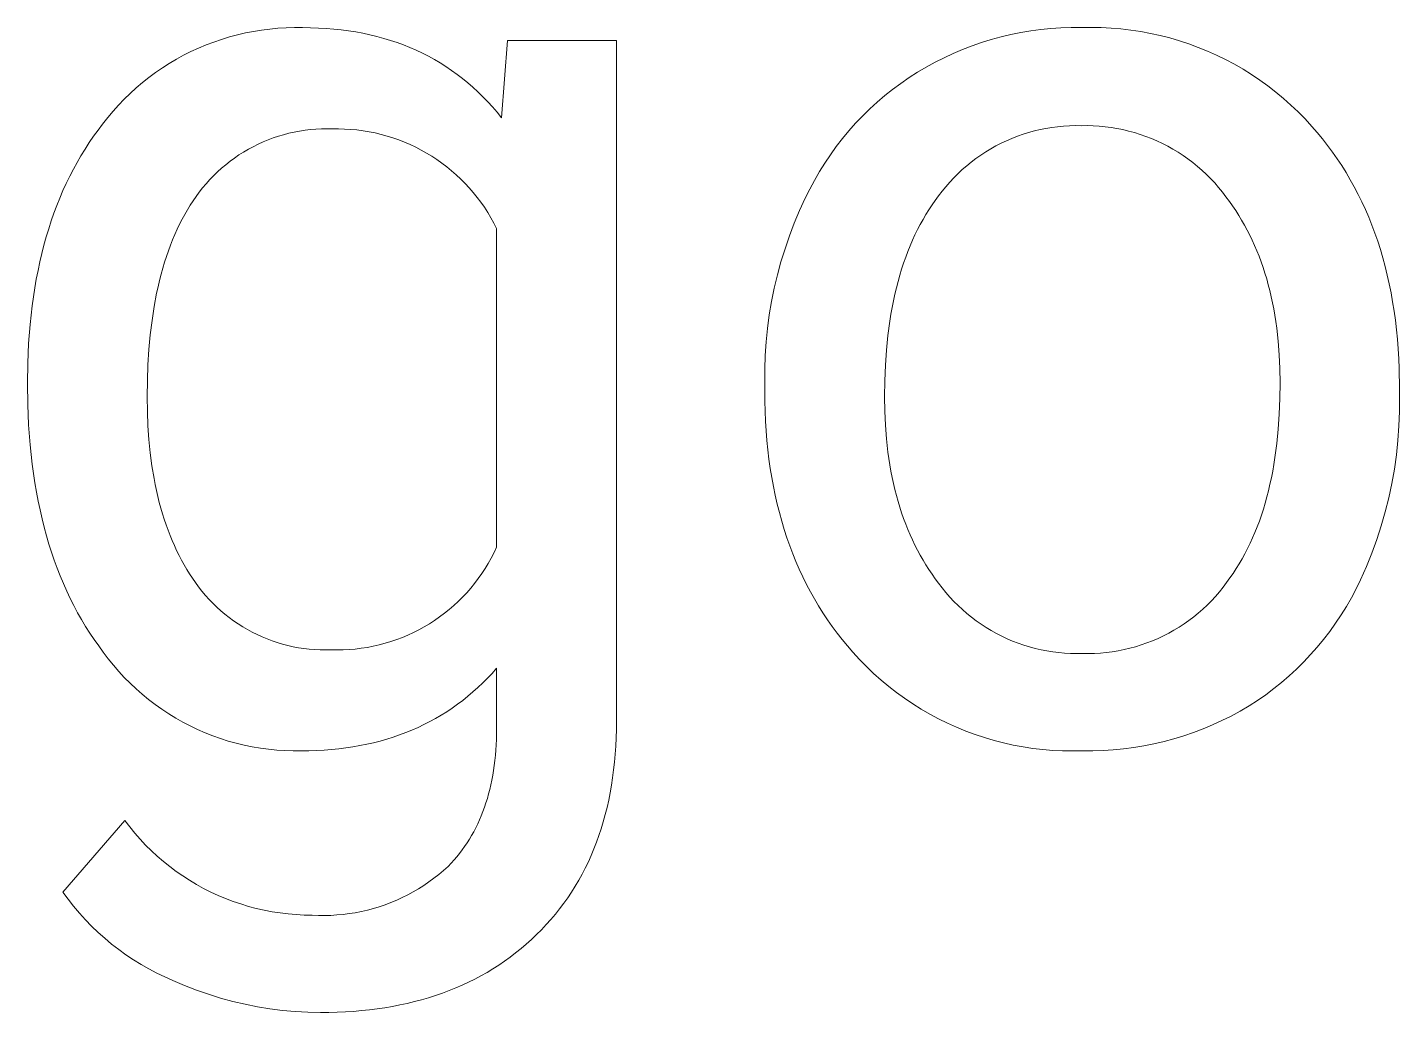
# Model space of a CAD drawing. Header units: millimetres. Extents: x 4001 to 9794, y -321 to 3726.
# Drawn here: x 8252.8 to 8333, y 120.3 to 177.9 of the extents above; entities that cross this region are included whole.
import ezdxf

# ---------------------------------------------------------------- set-up
doc = ezdxf.new("R2010")
doc.units = ezdxf.units.MM
doc.header["$MEASUREMENT"] = 0
doc.layers.add('Domyślny', color=7, linetype='Continuous', true_color=0x000000)

msp = doc.modelspace()

# ---------------------------------------------------------------- linework, layer by layer
at = {"layer": 'Domyślny', "color": 18, "lineweight": 15, "true_color": 0x000000}
for p, q in [((8264.173, 177.194), (8264.633, 177.335)), ((8264.633, 177.335), (8265.098, 177.46)), ((8265.098, 177.46), (8265.567, 177.569)), ((8265.567, 177.569), (8266.039, 177.661)), ((8266.039, 177.661), (8266.514, 177.738)), ((8266.514, 177.738), (8266.992, 177.799)), ((8266.992, 177.799), (8267.471, 177.843)), ((8267.471, 177.843), (8267.952, 177.872)), ((8267.952, 177.872), (8268.433, 177.883)), ((8268.433, 177.883), (8268.914, 177.879)), ((8268.914, 177.879), (8269.378, 177.874)), ((8269.378, 177.874), (8269.834, 177.858)), ((8269.834, 177.858), (8270.285, 177.832)), ((8270.285, 177.832), (8270.729, 177.796)), ((8270.729, 177.796), (8271.167, 177.749)), ((8271.167, 177.749), (8271.598, 177.692)), ((8271.598, 177.692), (8272.022, 177.625)), ((8272.022, 177.625), (8272.441, 177.547)), ((8272.441, 177.547), (8272.852, 177.459)), ((8272.852, 177.459), (8273.258, 177.361)), ((8273.258, 177.361), (8273.657, 177.252)), ((8309.172, 177.18), (8309.743, 177.336)), ((8309.743, 177.336), (8310.318, 177.472)), ((8310.318, 177.472), (8310.898, 177.589)), ((8310.898, 177.589), (8311.481, 177.686)), ((8311.481, 177.686), (8312.067, 177.764)), ((8312.067, 177.764), (8312.655, 177.822)), ((8312.655, 177.822), (8313.245, 177.861)), ((8313.245, 177.861), (8313.836, 177.88)), ((8313.836, 177.88), (8314.427, 177.879)), ((8314.427, 177.879), (8315.009, 177.89)), ((8315.009, 177.89), (8315.592, 177.882)), ((8315.592, 177.882), (8316.174, 177.854)), ((8316.174, 177.854), (8316.755, 177.807)), ((8316.755, 177.807), (8317.334, 177.739)), ((8317.334, 177.739), (8317.91, 177.652)), ((8317.91, 177.652), (8318.483, 177.546)), ((8318.483, 177.546), (8319.052, 177.42)), ((8319.052, 177.42), (8319.616, 177.275)), ((8261.957, 176.262), (8262.387, 176.479)), ((8262.387, 176.479), (8262.824, 176.68)), ((8262.824, 176.68), (8263.268, 176.867)), ((8263.268, 176.867), (8263.718, 177.038)), ((8263.718, 177.038), (8264.173, 177.194)), ((8273.657, 177.252), (8274.049, 177.133)), ((8274.049, 177.133), (8274.435, 177.004)), ((8274.435, 177.004), (8274.815, 176.865)), ((8274.815, 176.865), (8275.188, 176.715)), ((8275.188, 176.715), (8275.555, 176.555)), ((8275.555, 176.555), (8275.915, 176.385)), ((8280.546, 172.613), (8280.893, 177.127)), ((8280.893, 177.127), (8287.259, 177.127)), ((8287.259, 177.127), (8287.259, 137.351)), ((8306.952, 176.372), (8307.497, 176.602)), ((8307.497, 176.602), (8308.049, 176.813)), ((8308.049, 176.813), (8308.607, 177.006)), ((8308.607, 177.006), (8309.172, 177.18)), ((8319.616, 177.275), (8320.176, 177.111)), ((8320.176, 177.111), (8320.729, 176.928)), ((8320.729, 176.928), (8321.276, 176.727)), ((8321.276, 176.727), (8321.815, 176.506)), ((8321.815, 176.506), (8322.347, 176.268)), ((8260.714, 175.528), (8261.12, 175.787)), ((8261.12, 175.787), (8261.535, 176.032)), ((8261.535, 176.032), (8261.957, 176.262)), ((8275.915, 176.385), (8276.269, 176.205)), ((8276.269, 176.205), (8276.616, 176.014)), ((8276.616, 176.014), (8276.957, 175.813)), ((8276.957, 175.813), (8277.292, 175.602)), ((8305.368, 175.575), (8305.887, 175.858)), ((8305.887, 175.858), (8306.415, 176.124)), ((8306.415, 176.124), (8306.952, 176.372)), ((8322.347, 176.268), (8322.87, 176.012)), ((8322.87, 176.012), (8323.385, 175.738)), ((8323.385, 175.738), (8323.89, 175.447)), ((8259.553, 174.671), (8259.93, 174.97)), ((8259.93, 174.97), (8260.318, 175.255)), ((8260.318, 175.255), (8260.714, 175.528)), ((8277.292, 175.602), (8277.62, 175.381)), ((8277.62, 175.381), (8277.941, 175.15)), ((8277.941, 175.15), (8278.257, 174.909)), ((8278.257, 174.909), (8278.565, 174.657)), ((8303.879, 174.623), (8304.364, 174.957)), ((8304.364, 174.957), (8304.859, 175.275)), ((8304.859, 175.275), (8305.368, 175.575)), ((8323.89, 175.447), (8324.384, 175.139)), ((8324.384, 175.139), (8324.868, 174.815)), ((8258.83, 174.036), (8259.186, 174.359)), ((8259.186, 174.359), (8259.553, 174.671)), ((8278.565, 174.657), (8278.868, 174.395)), ((8278.868, 174.395), (8279.163, 174.123)), ((8279.163, 174.123), (8279.453, 173.841)), ((8302.946, 173.906), (8303.407, 174.272)), ((8303.407, 174.272), (8303.879, 174.623)), ((8324.868, 174.815), (8325.341, 174.474)), ((8325.341, 174.474), (8325.802, 174.117)), ((8325.802, 174.117), (8326.25, 173.745)), ((8257.83, 172.994), (8258.151, 173.353)), ((8258.151, 173.353), (8258.485, 173.7)), ((8258.485, 173.7), (8258.83, 174.036)), ((8279.453, 173.841), (8279.736, 173.549)), ((8279.736, 173.549), (8280.012, 173.247)), ((8302.064, 173.126), (8302.499, 173.523)), ((8302.499, 173.523), (8302.946, 173.906)), ((8326.25, 173.745), (8326.686, 173.358)), ((8326.686, 173.358), (8327.108, 172.956)), ((8257.224, 172.246), (8257.521, 172.626)), ((8257.521, 172.626), (8257.83, 172.994)), ((8280.012, 173.247), (8280.282, 172.935)), ((8280.282, 172.935), (8280.546, 172.613)), ((8301.238, 172.288), (8301.644, 172.714)), ((8301.644, 172.714), (8302.064, 173.126)), ((8327.108, 172.956), (8327.516, 172.541)), ((8327.516, 172.541), (8327.91, 172.111)), ((8256.692, 171.529), (8256.954, 171.892)), ((8256.954, 171.892), (8257.224, 172.246)), ((8268.113, 171.703), (8267.803, 171.623)), ((8268.425, 171.773), (8268.113, 171.703)), ((8268.739, 171.832), (8268.425, 171.773)), ((8269.055, 171.88), (8268.739, 171.832)), ((8269.373, 171.917), (8269.055, 171.88)), ((8269.691, 171.944), (8269.373, 171.917)), ((8270.011, 171.959), (8269.691, 171.944)), ((8270.331, 171.964), (8270.011, 171.959)), ((8270.65, 171.957), (8270.331, 171.964)), ((8271.01, 171.961), (8270.65, 171.957)), ((8271.37, 171.952), (8271.01, 171.961)), ((8271.729, 171.931), (8271.37, 171.952)), ((8272.087, 171.898), (8271.729, 171.931)), ((8272.444, 171.852), (8272.087, 171.898)), ((8272.799, 171.793), (8272.444, 171.852)), ((8273.152, 171.723), (8272.799, 171.793)), ((8273.502, 171.64), (8273.152, 171.723)), ((8300.471, 171.396), (8300.847, 171.849)), ((8300.847, 171.849), (8301.238, 172.288)), ((8311.358, 171.751), (8311.029, 171.649)), ((8311.691, 171.843), (8311.358, 171.751)), ((8312.027, 171.922), (8311.691, 171.843)), ((8312.366, 171.99), (8312.027, 171.922)), ((8312.706, 172.047), (8312.366, 171.99)), ((8313.048, 172.091), (8312.706, 172.047)), ((8313.392, 172.124), (8313.048, 172.091)), ((8313.737, 172.144), (8313.392, 172.124)), ((8314.082, 172.153), (8313.737, 172.144)), ((8314.427, 172.15), (8314.082, 172.153)), ((8314.777, 172.153), (8314.427, 172.15)), ((8315.128, 172.144), (8314.777, 172.153)), ((8315.478, 172.123), (8315.128, 172.144)), ((8315.827, 172.09), (8315.478, 172.123)), ((8316.174, 172.045), (8315.827, 172.09)), ((8316.52, 171.988), (8316.174, 172.045)), ((8316.864, 171.919), (8316.52, 171.988)), ((8317.205, 171.838), (8316.864, 171.919)), ((8317.543, 171.746), (8317.205, 171.838)), ((8317.878, 171.642), (8317.543, 171.746)), ((8327.91, 172.111), (8328.227, 171.748)), ((8328.227, 171.748), (8328.534, 171.376)), ((8256.194, 170.781), (8256.439, 171.159)), ((8256.439, 171.159), (8256.692, 171.529)), ((8266.021, 170.922), (8265.74, 170.77)), ((8266.307, 171.064), (8266.021, 170.922)), ((8266.598, 171.196), (8266.307, 171.064)), ((8266.894, 171.318), (8266.598, 171.196)), ((8267.194, 171.43), (8266.894, 171.318)), ((8267.497, 171.532), (8267.194, 171.43)), ((8267.803, 171.623), (8267.497, 171.532)), ((8273.849, 171.545), (8273.502, 171.64)), ((8274.193, 171.438), (8273.849, 171.545)), ((8274.532, 171.319), (8274.193, 171.438)), ((8274.868, 171.188), (8274.532, 171.319)), ((8275.198, 171.046), (8274.868, 171.188)), ((8275.524, 170.893), (8275.198, 171.046)), ((8275.844, 170.728), (8275.524, 170.893)), ((8299.766, 170.453), (8300.11, 170.931)), ((8300.11, 170.931), (8300.471, 171.396)), ((8309.445, 170.968), (8309.144, 170.799)), ((8309.752, 171.126), (8309.445, 170.968)), ((8310.064, 171.273), (8309.752, 171.126)), ((8310.382, 171.409), (8310.064, 171.273)), ((8310.703, 171.534), (8310.382, 171.409)), ((8311.029, 171.649), (8310.703, 171.534)), ((8318.209, 171.526), (8317.878, 171.642)), ((8318.536, 171.399), (8318.209, 171.526)), ((8318.858, 171.261), (8318.536, 171.399)), ((8319.175, 171.111), (8318.858, 171.261)), ((8319.487, 170.951), (8319.175, 171.111)), ((8319.793, 170.78), (8319.487, 170.951)), ((8328.534, 171.376), (8328.83, 170.998)), ((8328.83, 170.998), (8329.117, 170.611)), ((8255.73, 170.003), (8255.957, 170.396)), ((8255.957, 170.396), (8256.194, 170.781)), ((8264.671, 170.068), (8264.42, 169.87)), ((8264.929, 170.257), (8264.671, 170.068)), ((8265.193, 170.437), (8264.929, 170.257)), ((8265.464, 170.608), (8265.193, 170.437)), ((8265.74, 170.77), (8265.464, 170.608)), ((8276.158, 170.552), (8275.844, 170.728)), ((8276.465, 170.366), (8276.158, 170.552)), ((8276.766, 170.168), (8276.465, 170.366)), ((8277.06, 169.961), (8276.766, 170.168)), ((8299.439, 169.965), (8299.766, 170.453)), ((8308.278, 170.232), (8308.003, 170.024)), ((8308.56, 170.431), (8308.278, 170.232)), ((8308.849, 170.62), (8308.56, 170.431)), ((8309.144, 170.799), (8308.849, 170.62)), ((8320.093, 170.599), (8319.793, 170.78)), ((8320.387, 170.407), (8320.093, 170.599)), ((8320.673, 170.206), (8320.387, 170.407)), ((8320.953, 169.994), (8320.673, 170.206)), ((8329.117, 170.611), (8329.393, 170.217)), ((8329.393, 170.217), (8329.659, 169.816)), ((8255.3, 169.194), (8255.511, 169.602)), ((8255.511, 169.602), (8255.73, 170.003)), ((8263.939, 169.449), (8263.709, 169.227)), ((8264.176, 169.664), (8263.939, 169.449)), ((8264.42, 169.87), (8264.176, 169.664)), ((8277.347, 169.743), (8277.06, 169.961)), ((8277.626, 169.516), (8277.347, 169.743)), ((8277.896, 169.279), (8277.626, 169.516)), ((8278.159, 169.033), (8277.896, 169.279)), ((8298.834, 168.955), (8299.128, 169.465)), ((8299.128, 169.465), (8299.439, 169.965)), ((8307.223, 169.343), (8306.979, 169.099)), ((8307.475, 169.579), (8307.223, 169.343)), ((8307.735, 169.806), (8307.475, 169.579)), ((8308.003, 170.024), (8307.735, 169.806)), ((8321.225, 169.773), (8320.953, 169.994)), ((8321.49, 169.543), (8321.225, 169.773)), ((8321.746, 169.304), (8321.49, 169.543)), ((8321.994, 169.056), (8321.746, 169.304)), ((8329.659, 169.816), (8329.915, 169.407)), ((8329.915, 169.407), (8330.161, 168.991)), ((8254.905, 168.354), (8255.098, 168.777)), ((8255.098, 168.777), (8255.3, 169.194)), ((8263.068, 168.513), (8262.872, 168.261)), ((8263.274, 168.758), (8263.068, 168.513)), ((8263.487, 168.996), (8263.274, 168.758)), ((8263.709, 169.227), (8263.487, 168.996)), ((8278.412, 168.778), (8278.159, 169.033)), ((8278.657, 168.514), (8278.412, 168.778)), ((8278.892, 168.241), (8278.657, 168.514)), ((8298.558, 168.435), (8298.834, 168.955)), ((8306.518, 168.585), (8306.301, 168.317)), ((8306.744, 168.846), (8306.518, 168.585)), ((8306.979, 169.099), (8306.744, 168.846)), ((8322.233, 168.8), (8321.994, 169.056)), ((8322.463, 168.535), (8322.233, 168.8)), ((8322.684, 168.263), (8322.463, 168.535)), ((8330.161, 168.991), (8330.396, 168.567)), ((8330.396, 168.567), (8330.622, 168.136)), ((8254.544, 167.483), (8254.72, 167.922)), ((8254.72, 167.922), (8254.905, 168.354)), ((8262.509, 167.753), (8262.34, 167.495)), ((8262.684, 168.002), (8262.509, 167.753)), ((8262.872, 168.261), (8262.684, 168.002)), ((8279.118, 167.961), (8278.892, 168.241)), ((8279.334, 167.673), (8279.118, 167.961)), ((8279.54, 167.378), (8279.334, 167.673)), ((8297.967, 167.183), (8298.3, 167.906)), ((8298.3, 167.906), (8298.558, 168.435)), ((8305.9, 167.781), (8305.712, 167.514)), ((8306.094, 168.041), (8305.9, 167.781)), ((8306.301, 168.317), (8306.094, 168.041)), ((8322.895, 167.983), (8322.684, 168.263)), ((8323.091, 167.722), (8322.895, 167.983)), ((8323.28, 167.456), (8323.091, 167.722)), ((8330.622, 168.136), (8330.838, 167.697)), ((8330.838, 167.697), (8331.043, 167.25)), ((8254.218, 166.581), (8254.377, 167.036)), ((8254.377, 167.036), (8254.544, 167.483)), ((8262.018, 166.958), (8261.865, 166.678)), ((8262.176, 167.231), (8262.018, 166.958)), ((8262.34, 167.495), (8262.176, 167.231)), ((8279.735, 167.076), (8279.54, 167.378)), ((8279.92, 166.767), (8279.735, 167.076)), ((8297.658, 166.45), (8297.967, 167.183)), ((8305.354, 166.959), (8305.184, 166.671)), ((8305.53, 167.24), (8305.354, 166.959)), ((8305.712, 167.514), (8305.53, 167.24)), ((8323.463, 167.184), (8323.28, 167.456)), ((8323.64, 166.908), (8323.463, 167.184)), ((8323.811, 166.627), (8323.64, 166.908)), ((8331.043, 167.25), (8331.238, 166.797)), ((8253.926, 165.649), (8254.068, 166.119)), ((8254.068, 166.119), (8254.218, 166.581)), ((8261.576, 166.096), (8261.44, 165.793)), ((8261.718, 166.391), (8261.576, 166.096)), ((8261.865, 166.678), (8261.718, 166.391)), ((8280.094, 166.452), (8279.92, 166.767)), ((8280.257, 166.131), (8280.094, 166.452)), ((8280.257, 147.517), (8280.257, 166.131)), ((8297.373, 165.707), (8297.658, 166.45)), ((8304.863, 166.075), (8304.712, 165.766)), ((8305.021, 166.376), (8304.863, 166.075)), ((8305.184, 166.671), (8305.021, 166.376)), ((8323.975, 166.34), (8323.811, 166.627)), ((8324.133, 166.049), (8323.975, 166.34)), ((8324.285, 165.752), (8324.133, 166.049)), ((8331.238, 166.797), (8331.423, 166.336)), ((8331.423, 166.336), (8331.599, 165.867)), ((8253.793, 165.171), (8253.926, 165.649)), ((8261.309, 165.483), (8261.184, 165.166)), ((8261.44, 165.793), (8261.309, 165.483)), ((8297.114, 164.955), (8297.373, 165.707)), ((8304.567, 165.451), (8304.428, 165.128)), ((8304.712, 165.766), (8304.567, 165.451)), ((8324.43, 165.45), (8324.285, 165.752)), ((8324.569, 165.143), (8324.43, 165.45)), ((8331.599, 165.867), (8331.764, 165.391)), ((8331.764, 165.391), (8331.919, 164.908)), ((8253.552, 164.193), (8253.668, 164.686)), ((8253.668, 164.686), (8253.793, 165.171)), ((8260.949, 164.508), (8260.841, 164.168)), ((8261.064, 164.84), (8260.949, 164.508)), ((8261.184, 165.166), (8261.064, 164.84)), ((8296.879, 164.195), (8297.114, 164.955)), ((8304.169, 164.463), (8304.048, 164.12)), ((8304.295, 164.799), (8304.169, 164.463)), ((8304.428, 165.128), (8304.295, 164.799)), ((8324.702, 164.832), (8324.569, 165.143)), ((8324.829, 164.515), (8324.702, 164.832)), ((8324.949, 164.193), (8324.829, 164.515)), ((8331.919, 164.908), (8332.064, 164.417)), ((8253.346, 163.184), (8253.445, 163.692)), ((8253.445, 163.692), (8253.552, 164.193)), ((8260.737, 163.82), (8260.639, 163.465)), ((8260.841, 164.168), (8260.737, 163.82)), ((8296.669, 163.427), (8296.879, 164.195)), ((8303.934, 163.77), (8303.825, 163.413)), ((8304.048, 164.12), (8303.934, 163.77)), ((8325.063, 163.866), (8324.949, 164.193)), ((8325.171, 163.534), (8325.063, 163.866)), ((8332.064, 164.417), (8332.199, 163.919)), ((8332.199, 163.919), (8332.323, 163.413)), ((8253.256, 162.668), (8253.346, 163.184)), ((8260.547, 163.103), (8260.46, 162.733)), ((8260.639, 163.465), (8260.547, 163.103)), ((8296.486, 162.653), (8296.669, 163.427)), ((8303.723, 163.05), (8303.627, 162.679)), ((8303.825, 163.413), (8303.723, 163.05)), ((8325.273, 163.197), (8325.171, 163.534)), ((8325.368, 162.855), (8325.273, 163.197)), ((8325.457, 162.508), (8325.368, 162.855)), ((8332.323, 163.413), (8332.438, 162.9)), ((8332.438, 162.9), (8332.543, 162.38)), ((8253.101, 161.613), (8253.174, 162.144)), ((8253.174, 162.144), (8253.256, 162.668)), ((8260.379, 162.355), (8260.233, 161.578)), ((8260.46, 162.733), (8260.379, 162.355)), ((8296.327, 161.873), (8296.486, 162.653)), ((8303.538, 162.302), (8303.454, 161.917)), ((8303.627, 162.679), (8303.538, 162.302)), ((8325.54, 162.156), (8325.457, 162.508)), ((8325.617, 161.799), (8325.54, 162.156)), ((8332.543, 162.38), (8332.638, 161.853)), ((8252.981, 160.527), (8253.101, 161.613)), ((8260.233, 161.578), (8260.11, 160.772)), ((8296.195, 161.088), (8296.327, 161.873)), ((8303.377, 161.526), (8303.305, 161.128)), ((8303.454, 161.917), (8303.377, 161.526)), ((8325.688, 161.436), (8325.617, 161.799)), ((8325.752, 161.069), (8325.688, 161.436)), ((8332.638, 161.853), (8332.723, 161.318)), ((8332.723, 161.318), (8332.797, 160.775)), ((8252.895, 159.41), (8252.981, 160.527)), ((8260.11, 160.772), (8260.009, 159.935)), ((8296.089, 160.3), (8296.195, 161.088)), ((8303.24, 160.723), (8303.129, 159.892)), ((8303.305, 161.128), (8303.24, 160.723)), ((8325.811, 160.697), (8325.752, 161.069)), ((8325.863, 160.32), (8325.811, 160.697)), ((8332.797, 160.775), (8332.862, 160.226)), ((8260.009, 159.935), (8259.93, 159.069)), ((8296.009, 159.508), (8296.089, 160.3)), ((8303.129, 159.892), (8303.042, 159.034)), ((8325.949, 159.551), (8325.863, 160.32)), ((8332.862, 160.226), (8332.917, 159.669)), ((8332.917, 159.669), (8332.962, 159.105)), ((8252.844, 158.263), (8252.895, 159.41)), ((8259.93, 159.069), (8259.874, 158.173)), ((8295.956, 158.714), (8296.009, 159.508)), ((8303.042, 159.034), (8302.98, 158.148)), ((8326.01, 158.761), (8325.949, 159.551)), ((8332.962, 159.105), (8332.997, 158.533)), ((8252.826, 157.084), (8252.844, 158.263)), ((8259.874, 158.173), (8259.84, 157.248)), ((8295.929, 157.919), (8295.956, 158.714)), ((8302.98, 158.148), (8302.942, 157.235)), ((8326.046, 157.952), (8326.01, 158.761)), ((8332.997, 158.533), (8333.022, 157.955)), ((8259.84, 157.248), (8259.829, 156.293)), ((8295.928, 157.123), (8295.929, 157.919)), ((8302.942, 157.235), (8302.93, 156.293)), ((8326.059, 157.123), (8326.046, 157.952)), ((8333.022, 157.955), (8333.042, 156.776)), ((8252.844, 155.857), (8252.826, 157.084)), ((8295.928, 156.641), (8295.928, 157.123)), ((8295.933, 156.049), (8295.928, 156.641)), ((8326.047, 156.196), (8326.059, 157.123)), ((8333.042, 156.776), (8333.042, 156.293)), ((8252.896, 154.662), (8252.844, 155.857)), ((8259.829, 156.293), (8259.84, 155.444)), ((8295.948, 155.466), (8295.933, 156.049)), ((8302.93, 156.293), (8302.942, 155.458)), ((8326.011, 155.295), (8326.047, 156.196)), ((8333.042, 156.293), (8333.039, 155.446)), ((8259.84, 155.444), (8259.873, 154.617)), ((8295.974, 154.889), (8295.948, 155.466)), ((8296.009, 154.32), (8295.974, 154.889)), ((8302.942, 155.458), (8302.98, 154.642)), ((8325.95, 154.422), (8326.011, 155.295)), ((8333.039, 155.446), (8333.008, 154.599)), ((8252.983, 153.5), (8252.896, 154.662)), ((8259.873, 154.617), (8259.928, 153.813)), ((8296.055, 153.759), (8296.009, 154.32)), ((8302.98, 154.642), (8303.042, 153.848)), ((8325.866, 153.574), (8325.95, 154.422)), ((8333.008, 154.599), (8332.947, 153.754)), ((8253.105, 152.371), (8252.983, 153.5)), ((8259.928, 153.813), (8260.006, 153.032)), ((8296.111, 153.205), (8296.055, 153.759)), ((8303.042, 153.848), (8303.129, 153.074)), ((8325.757, 152.753), (8325.866, 153.574)), ((8332.947, 153.754), (8332.857, 152.911)), ((8260.006, 153.032), (8260.105, 152.273)), ((8296.176, 152.658), (8296.111, 153.205)), ((8296.252, 152.119), (8296.176, 152.658)), ((8303.129, 153.074), (8303.181, 152.695)), ((8303.181, 152.695), (8303.24, 152.322)), ((8325.694, 152.353), (8325.757, 152.753)), ((8332.857, 152.911), (8332.738, 152.072)), ((8253.178, 151.819), (8253.105, 152.371)), ((8253.261, 151.275), (8253.178, 151.819)), ((8260.105, 152.273), (8260.226, 151.538)), ((8296.338, 151.587), (8296.252, 152.119)), ((8303.24, 152.322), (8303.305, 151.953)), ((8303.305, 151.953), (8303.377, 151.59)), ((8325.549, 151.571), (8325.624, 151.959)), ((8325.624, 151.959), (8325.694, 152.353)), ((8332.738, 152.072), (8332.59, 151.237)), ((8253.352, 150.74), (8253.261, 151.275)), ((8260.226, 151.538), (8260.295, 151.178)), ((8260.295, 151.178), (8260.37, 150.825)), ((8260.37, 150.825), (8260.45, 150.477)), ((8296.435, 151.063), (8296.338, 151.587)), ((8296.541, 150.546), (8296.435, 151.063)), ((8303.377, 151.59), (8303.454, 151.232)), ((8303.454, 151.232), (8303.538, 150.879)), ((8303.538, 150.879), (8303.627, 150.531)), ((8325.285, 150.449), (8325.379, 150.816)), ((8325.379, 150.816), (8325.467, 151.191)), ((8325.467, 151.191), (8325.549, 151.571)), ((8332.59, 151.237), (8332.414, 150.408)), ((8253.452, 150.212), (8253.352, 150.74)), ((8253.561, 149.693), (8253.452, 150.212)), ((8260.45, 150.477), (8260.535, 150.135)), ((8260.535, 150.135), (8260.626, 149.799)), ((8296.657, 150.036), (8296.541, 150.546)), ((8296.783, 149.534), (8296.657, 150.036)), ((8303.627, 150.531), (8303.723, 150.188)), ((8303.723, 150.188), (8303.825, 149.851)), ((8325.078, 149.733), (8325.184, 150.088)), ((8325.184, 150.088), (8325.285, 150.449)), ((8332.414, 150.408), (8332.209, 149.586)), ((8253.678, 149.182), (8253.561, 149.693)), ((8260.626, 149.799), (8260.722, 149.469)), ((8260.722, 149.469), (8260.824, 149.144)), ((8296.92, 149.039), (8296.783, 149.534)), ((8303.825, 149.851), (8303.934, 149.519)), ((8303.934, 149.519), (8304.048, 149.192)), ((8324.846, 149.043), (8324.965, 149.385)), ((8324.965, 149.385), (8325.078, 149.733)), ((8332.209, 149.586), (8331.975, 148.771)), ((8253.804, 148.679), (8253.678, 149.182)), ((8253.938, 148.184), (8253.804, 148.679)), ((8260.824, 149.144), (8260.932, 148.825)), ((8260.932, 148.825), (8261.044, 148.512)), ((8261.044, 148.512), (8261.163, 148.205)), ((8297.066, 148.551), (8296.92, 149.039)), ((8297.223, 148.071), (8297.066, 148.551)), ((8304.048, 149.192), (8304.169, 148.87)), ((8304.169, 148.87), (8304.295, 148.553)), ((8304.295, 148.553), (8304.428, 148.242)), ((8324.59, 148.38), (8324.721, 148.708)), ((8324.721, 148.708), (8324.846, 149.043)), ((8331.975, 148.771), (8331.714, 147.965)), ((8254.081, 147.698), (8253.938, 148.184)), ((8254.233, 147.22), (8254.081, 147.698)), ((8261.163, 148.205), (8261.286, 147.903)), ((8261.286, 147.903), (8261.416, 147.608)), ((8261.416, 147.608), (8261.55, 147.318)), ((8297.389, 147.598), (8297.223, 148.071)), ((8297.565, 147.133), (8297.389, 147.598)), ((8304.428, 148.242), (8304.567, 147.936)), ((8304.567, 147.936), (8304.712, 147.635)), ((8304.712, 147.635), (8304.863, 147.339)), ((8324.159, 147.434), (8324.309, 147.743)), ((8324.309, 147.743), (8324.453, 148.058)), ((8324.453, 148.058), (8324.59, 148.38)), ((8331.714, 147.965), (8331.425, 147.168)), ((8254.393, 146.75), (8254.233, 147.22)), ((8261.55, 147.318), (8261.69, 147.034)), ((8261.69, 147.034), (8261.836, 146.756)), ((8279.767, 146.57), (8279.941, 146.88)), ((8279.941, 146.88), (8280.104, 147.195)), ((8280.104, 147.195), (8280.257, 147.517)), ((8297.752, 146.675), (8297.565, 147.133)), ((8304.863, 147.339), (8305.021, 147.048)), ((8305.021, 147.048), (8305.184, 146.763)), ((8323.672, 146.546), (8323.84, 146.835)), ((8323.84, 146.835), (8324.003, 147.131)), ((8324.003, 147.131), (8324.159, 147.434)), ((8331.425, 147.168), (8331.109, 146.382)), ((8254.562, 146.288), (8254.393, 146.75)), ((8254.74, 145.834), (8254.562, 146.288)), ((8261.836, 146.756), (8261.987, 146.483)), ((8261.987, 146.483), (8262.143, 146.217)), ((8262.143, 146.217), (8262.305, 145.956)), ((8279.387, 145.97), (8279.582, 146.266)), ((8279.582, 146.266), (8279.767, 146.57)), ((8297.948, 146.224), (8297.752, 146.675)), ((8298.154, 145.78), (8297.948, 146.224)), ((8305.184, 146.763), (8305.354, 146.483)), ((8305.354, 146.483), (8305.53, 146.208)), ((8305.53, 146.208), (8305.712, 145.938)), ((8323.315, 145.986), (8323.497, 146.263)), ((8323.497, 146.263), (8323.672, 146.546)), ((8331.109, 146.382), (8330.765, 145.607)), ((8254.926, 145.389), (8254.74, 145.834)), ((8255.121, 144.951), (8254.926, 145.389)), ((8262.305, 145.956), (8262.472, 145.701)), ((8262.472, 145.701), (8262.645, 145.453)), ((8262.645, 145.453), (8262.832, 145.195)), ((8262.832, 145.195), (8263.028, 144.945)), ((8278.741, 145.122), (8278.966, 145.397)), ((8278.966, 145.397), (8279.182, 145.68)), ((8279.182, 145.68), (8279.387, 145.97)), ((8298.371, 145.344), (8298.154, 145.78)), ((8298.597, 144.915), (8298.371, 145.344)), ((8305.712, 145.938), (8305.9, 145.673)), ((8305.9, 145.673), (8306.094, 145.414)), ((8306.094, 145.414), (8306.303, 145.136)), ((8322.724, 145.173), (8322.934, 145.453)), ((8322.934, 145.453), (8323.128, 145.716)), ((8323.128, 145.716), (8323.315, 145.986)), ((8330.765, 145.607), (8330.508, 145.08)), ((8255.325, 144.522), (8255.121, 144.951)), ((8255.537, 144.101), (8255.325, 144.522)), ((8263.028, 144.945), (8263.233, 144.701)), ((8263.233, 144.701), (8263.445, 144.464)), ((8263.445, 144.464), (8263.666, 144.235)), ((8278.011, 144.346), (8278.263, 144.596)), ((8278.263, 144.596), (8278.507, 144.855)), ((8278.507, 144.855), (8278.741, 145.122)), ((8298.833, 144.493), (8298.597, 144.915)), ((8299.079, 144.079), (8298.833, 144.493)), ((8306.303, 145.136), (8306.522, 144.866)), ((8306.522, 144.866), (8306.75, 144.603)), ((8306.75, 144.603), (8306.988, 144.349)), ((8322.04, 144.38), (8322.277, 144.636)), ((8322.277, 144.636), (8322.506, 144.901)), ((8322.506, 144.901), (8322.724, 145.173)), ((8330.232, 144.562), (8329.939, 144.053)), ((8330.508, 145.08), (8330.232, 144.562)), ((8255.758, 143.688), (8255.537, 144.101)), ((8255.987, 143.284), (8255.758, 143.688)), ((8263.666, 144.235), (8263.894, 144.013)), ((8263.894, 144.013), (8264.13, 143.8)), ((8264.13, 143.8), (8264.373, 143.595)), ((8264.373, 143.595), (8264.623, 143.398)), ((8276.919, 143.438), (8277.203, 143.651)), ((8277.203, 143.651), (8277.481, 143.873)), ((8277.481, 143.873), (8277.75, 144.105)), ((8277.75, 144.105), (8278.011, 144.346)), ((8299.335, 143.672), (8299.079, 144.079)), ((8299.601, 143.272), (8299.335, 143.672)), ((8306.988, 144.349), (8307.234, 144.103)), ((8307.234, 144.103), (8307.488, 143.866)), ((8307.488, 143.866), (8307.751, 143.637)), ((8307.751, 143.637), (8308.021, 143.418)), ((8321.006, 143.443), (8321.276, 143.663)), ((8321.276, 143.663), (8321.539, 143.893)), ((8321.539, 143.893), (8321.794, 144.132)), ((8321.794, 144.132), (8322.04, 144.38)), ((8329.939, 144.053), (8329.63, 143.555)), ((8256.225, 142.887), (8255.987, 143.284)), ((8256.472, 142.499), (8256.225, 142.887)), ((8264.623, 143.398), (8264.88, 143.21)), ((8264.88, 143.21), (8265.143, 143.03)), ((8265.143, 143.03), (8265.412, 142.86)), ((8265.412, 142.86), (8265.687, 142.7)), ((8275.711, 142.69), (8276.023, 142.861)), ((8276.023, 142.861), (8276.328, 143.043)), ((8276.328, 143.043), (8276.627, 143.235)), ((8276.627, 143.235), (8276.919, 143.438)), ((8299.877, 142.88), (8299.601, 143.272)), ((8300.162, 142.495), (8299.877, 142.88)), ((8308.021, 143.418), (8308.299, 143.209)), ((8308.299, 143.209), (8308.584, 143.009)), ((8308.584, 143.009), (8308.875, 142.82)), ((8308.875, 142.82), (8309.174, 142.64)), ((8319.851, 142.658), (8320.15, 142.839)), ((8320.15, 142.839), (8320.442, 143.03)), ((8320.442, 143.03), (8320.728, 143.232)), ((8320.728, 143.232), (8321.006, 143.443)), ((8329.303, 143.067), (8328.961, 142.591)), ((8329.63, 143.555), (8329.303, 143.067)), ((8256.727, 142.118), (8256.472, 142.499)), ((8256.991, 141.746), (8256.727, 142.118)), ((8265.687, 142.7), (8265.967, 142.548)), ((8265.967, 142.548), (8266.252, 142.407)), ((8266.252, 142.407), (8266.541, 142.275)), ((8266.541, 142.275), (8266.835, 142.154)), ((8266.835, 142.154), (8267.133, 142.042)), ((8267.133, 142.042), (8267.435, 141.941)), ((8273.735, 141.899), (8274.076, 142.002)), ((8274.076, 142.002), (8274.412, 142.117)), ((8274.412, 142.117), (8274.744, 142.243)), ((8274.744, 142.243), (8275.072, 142.381)), ((8275.072, 142.381), (8275.394, 142.53)), ((8275.394, 142.53), (8275.711, 142.69)), ((8300.458, 142.117), (8300.162, 142.495)), ((8300.763, 141.746), (8300.458, 142.117)), ((8309.174, 142.64), (8309.478, 142.471)), ((8309.478, 142.471), (8309.788, 142.313)), ((8309.788, 142.313), (8310.103, 142.166)), ((8310.103, 142.166), (8310.423, 142.03)), ((8310.423, 142.03), (8310.748, 141.905)), ((8318.273, 141.916), (8318.599, 142.042)), ((8318.599, 142.042), (8318.92, 142.18)), ((8318.92, 142.18), (8319.236, 142.328)), ((8319.236, 142.328), (8319.546, 142.488)), ((8319.546, 142.488), (8319.851, 142.658)), ((8328.603, 142.126), (8328.229, 141.674)), ((8328.961, 142.591), (8328.603, 142.126)), ((8257.263, 141.382), (8256.991, 141.746)), ((8257.55, 140.997), (8257.263, 141.382)), ((8267.435, 141.941), (8267.74, 141.851)), ((8267.74, 141.851), (8268.048, 141.771)), ((8268.048, 141.771), (8268.359, 141.701)), ((8268.359, 141.701), (8268.671, 141.642)), ((8268.671, 141.642), (8268.986, 141.594)), ((8268.986, 141.594), (8269.302, 141.557)), ((8269.302, 141.557), (8269.619, 141.531)), ((8269.619, 141.531), (8269.937, 141.515)), ((8269.937, 141.515), (8270.255, 141.511)), ((8270.255, 141.511), (8270.573, 141.517)), ((8270.573, 141.517), (8270.928, 141.511)), ((8270.928, 141.511), (8271.284, 141.516)), ((8271.284, 141.516), (8271.639, 141.534)), ((8271.639, 141.534), (8271.993, 141.564)), ((8271.993, 141.564), (8272.345, 141.607)), ((8272.345, 141.607), (8272.697, 141.662)), ((8272.697, 141.662), (8273.046, 141.729)), ((8273.046, 141.729), (8273.392, 141.808)), ((8273.392, 141.808), (8273.735, 141.899)), ((8301.078, 141.382), (8300.763, 141.746)), ((8301.47, 140.954), (8301.078, 141.382)), ((8310.748, 141.905), (8311.077, 141.791)), ((8311.077, 141.791), (8311.409, 141.689)), ((8311.409, 141.689), (8311.745, 141.599)), ((8311.745, 141.599), (8312.084, 141.52)), ((8312.084, 141.52), (8312.425, 141.454)), ((8312.425, 141.454), (8312.769, 141.399)), ((8312.769, 141.399), (8313.114, 141.356)), ((8313.114, 141.356), (8313.461, 141.325)), ((8313.461, 141.325), (8313.808, 141.306)), ((8313.808, 141.306), (8314.156, 141.3)), ((8314.156, 141.3), (8314.504, 141.305)), ((8314.504, 141.305), (8314.853, 141.3)), ((8314.853, 141.3), (8315.202, 141.308)), ((8315.202, 141.308), (8315.551, 141.327)), ((8315.551, 141.327), (8315.899, 141.359)), ((8315.899, 141.359), (8316.245, 141.403)), ((8316.245, 141.403), (8316.59, 141.458)), ((8316.59, 141.458), (8316.933, 141.526)), ((8316.933, 141.526), (8317.273, 141.606)), ((8317.273, 141.606), (8317.61, 141.698)), ((8317.61, 141.698), (8317.943, 141.801)), ((8317.943, 141.801), (8318.273, 141.916)), ((8327.84, 141.235), (8327.437, 140.809)), ((8328.229, 141.674), (8327.84, 141.235)), ((8257.851, 140.623), (8257.55, 140.997)), ((8258.164, 140.258), (8257.851, 140.623)), ((8280.257, 140.437), (8279.991, 140.142)), ((8280.257, 136.926), (8280.257, 140.437)), ((8301.876, 140.538), (8301.47, 140.954)), ((8302.296, 140.137), (8301.876, 140.538)), ((8327.019, 140.396), (8326.588, 139.998)), ((8327.437, 140.809), (8327.019, 140.396)), ((8258.49, 139.905), (8258.164, 140.258)), ((8258.828, 139.564), (8258.49, 139.905)), ((8279.444, 139.578), (8279.161, 139.311)), ((8279.72, 139.855), (8279.444, 139.578)), ((8279.991, 140.142), (8279.72, 139.855)), ((8302.729, 139.75), (8302.296, 140.137)), ((8303.175, 139.379), (8302.729, 139.75)), ((8326.144, 139.615), (8325.687, 139.247)), ((8326.588, 139.998), (8326.144, 139.615)), ((8259.177, 139.234), (8258.828, 139.564)), ((8259.538, 138.916), (8259.177, 139.234)), ((8259.909, 138.612), (8259.538, 138.916)), ((8278.577, 138.803), (8278.277, 138.563)), ((8278.872, 139.052), (8278.577, 138.803)), ((8279.161, 139.311), (8278.872, 139.052)), ((8303.633, 139.022), (8303.175, 139.379)), ((8304.104, 138.682), (8303.633, 139.022)), ((8325.218, 138.895), (8324.737, 138.558)), ((8325.687, 139.247), (8325.218, 138.895)), ((8260.29, 138.32), (8259.909, 138.612)), ((8260.682, 138.041), (8260.29, 138.32)), ((8261.083, 137.777), (8260.682, 138.041)), ((8277.658, 138.112), (8277.34, 137.9)), ((8277.97, 138.333), (8277.658, 138.112)), ((8278.277, 138.563), (8277.97, 138.333)), ((8304.585, 138.357), (8304.104, 138.682)), ((8305.078, 138.05), (8304.585, 138.357)), ((8305.58, 137.759), (8305.078, 138.05)), ((8324.245, 138.238), (8323.726, 137.934)), ((8324.737, 138.558), (8324.245, 138.238)), ((8261.493, 137.526), (8261.083, 137.777)), ((8261.911, 137.29), (8261.493, 137.526)), ((8262.337, 137.068), (8261.911, 137.29)), ((8276.35, 137.32), (8276.008, 137.146)), ((8276.686, 137.504), (8276.35, 137.32)), ((8277.016, 137.697), (8276.686, 137.504)), ((8277.34, 137.9), (8277.016, 137.697)), ((8287.259, 137.351), (8287.254, 136.859)), ((8306.093, 137.485), (8305.58, 137.759)), ((8306.614, 137.229), (8306.093, 137.485)), ((8307.143, 136.991), (8306.614, 137.229)), ((8322.659, 137.379), (8322.113, 137.129)), ((8323.197, 137.648), (8322.659, 137.379)), ((8323.726, 137.934), (8323.197, 137.648)), ((8262.771, 136.861), (8262.337, 137.068)), ((8263.211, 136.67), (8262.771, 136.861)), ((8263.658, 136.493), (8263.211, 136.67)), ((8264.111, 136.333), (8263.658, 136.493)), ((8274.21, 136.414), (8273.832, 136.296)), ((8274.581, 136.542), (8274.21, 136.414)), ((8274.947, 136.679), (8274.581, 136.542)), ((8275.306, 136.825), (8274.947, 136.679)), ((8275.66, 136.981), (8275.306, 136.825)), ((8276.008, 137.146), (8275.66, 136.981)), ((8280.246, 136.285), (8280.254, 136.603)), ((8280.254, 136.603), (8280.257, 136.926)), ((8287.241, 136.373), (8287.218, 135.894)), ((8287.254, 136.859), (8287.241, 136.373)), ((8307.681, 136.77), (8307.143, 136.991)), ((8308.225, 136.569), (8307.681, 136.77)), ((8308.776, 136.386), (8308.225, 136.569)), ((8309.333, 136.221), (8308.776, 136.386)), ((8320.427, 136.488), (8319.851, 136.313)), ((8320.996, 136.683), (8320.427, 136.488)), ((8321.558, 136.897), (8320.996, 136.683)), ((8322.113, 137.129), (8321.558, 136.897)), ((8264.569, 136.188), (8264.111, 136.333)), ((8265.032, 136.059), (8264.569, 136.188)), ((8265.499, 135.946), (8265.032, 136.059)), ((8265.969, 135.849), (8265.499, 135.946)), ((8266.443, 135.769), (8265.969, 135.849)), ((8266.919, 135.705), (8266.443, 135.769)), ((8267.397, 135.657), (8266.919, 135.705)), ((8267.876, 135.626), (8267.397, 135.657)), ((8268.357, 135.612), (8267.876, 135.626)), ((8268.837, 135.615), (8268.357, 135.612)), ((8269.286, 135.619), (8268.837, 135.615)), ((8269.729, 135.634), (8269.286, 135.619)), ((8270.166, 135.657), (8269.729, 135.634)), ((8270.598, 135.691), (8270.166, 135.657)), ((8271.023, 135.733), (8270.598, 135.691)), ((8271.442, 135.785), (8271.023, 135.733)), ((8271.855, 135.847), (8271.442, 135.785)), ((8272.262, 135.918), (8271.855, 135.847)), ((8272.664, 135.998), (8272.262, 135.918)), ((8273.059, 136.088), (8272.664, 135.998)), ((8273.449, 136.188), (8273.059, 136.088)), ((8273.832, 136.296), (8273.449, 136.188)), ((8280.187, 135.358), (8280.212, 135.662)), ((8280.212, 135.662), (8280.232, 135.971)), ((8280.232, 135.971), (8280.246, 136.285)), ((8287.218, 135.894), (8287.186, 135.422)), ((8309.895, 136.076), (8309.333, 136.221)), ((8310.462, 135.95), (8309.895, 136.076)), ((8311.033, 135.843), (8310.462, 135.95)), ((8311.607, 135.756), (8311.033, 135.843)), ((8312.184, 135.689), (8311.607, 135.756)), ((8312.763, 135.64), (8312.184, 135.689)), ((8313.343, 135.612), (8312.763, 135.64)), ((8313.923, 135.604), (8313.343, 135.612)), ((8314.504, 135.615), (8313.923, 135.604)), ((8315.105, 135.613), (8314.504, 135.615)), ((8315.707, 135.631), (8315.105, 135.613)), ((8316.307, 135.669), (8315.707, 135.631)), ((8316.905, 135.727), (8316.307, 135.669)), ((8317.502, 135.804), (8316.905, 135.727)), ((8318.095, 135.902), (8317.502, 135.804)), ((8318.685, 136.019), (8318.095, 135.902)), ((8319.271, 136.156), (8318.685, 136.019)), ((8319.851, 136.313), (8319.271, 136.156)), ((8280.079, 134.473), (8280.121, 134.763)), ((8280.121, 134.763), (8280.157, 135.058)), ((8280.157, 135.058), (8280.187, 135.358)), ((8287.146, 134.956), (8287.096, 134.498)), ((8287.186, 135.422), (8287.146, 134.956)), ((8279.98, 133.906), (8280.032, 134.187)), ((8280.032, 134.187), (8280.079, 134.473)), ((8287.037, 134.045), (8286.969, 133.599)), ((8287.096, 134.498), (8287.037, 134.045)), ((8279.789, 133.091), (8279.858, 133.358)), ((8279.858, 133.358), (8279.922, 133.63)), ((8279.922, 133.63), (8279.98, 133.906)), ((8286.892, 133.16), (8286.806, 132.728)), ((8286.969, 133.599), (8286.892, 133.16)), ((8279.548, 132.316), (8279.634, 132.57)), ((8279.634, 132.57), (8279.714, 132.828)), ((8279.714, 132.828), (8279.789, 133.091)), ((8286.806, 132.728), (8286.71, 132.302)), ((8279.149, 131.347), (8279.257, 131.582)), ((8279.257, 131.582), (8279.359, 131.822)), ((8279.359, 131.822), (8279.456, 132.067)), ((8279.456, 132.067), (8279.548, 132.316)), ((8286.606, 131.883), (8286.492, 131.47)), ((8286.71, 132.302), (8286.606, 131.883)), ((8254.89, 127.359), (8258.517, 131.545)), ((8258.517, 131.545), (8258.803, 131.169)), ((8258.803, 131.169), (8259.102, 130.804)), ((8259.102, 130.804), (8259.413, 130.45)), ((8278.792, 130.666), (8278.916, 130.889)), ((8278.916, 130.889), (8279.035, 131.115)), ((8279.035, 131.115), (8279.149, 131.347)), ((8286.37, 131.064), (8286.238, 130.664)), ((8286.492, 131.47), (8286.37, 131.064)), ((8259.413, 130.45), (8259.737, 130.107)), ((8259.737, 130.107), (8260.072, 129.775)), ((8278.238, 129.821), (8278.385, 130.026)), ((8278.385, 130.026), (8278.526, 130.235)), ((8278.526, 130.235), (8278.662, 130.449)), ((8278.662, 130.449), (8278.792, 130.666)), ((8286.097, 130.271), (8285.947, 129.885)), ((8286.238, 130.664), (8286.097, 130.271)), ((8260.072, 129.775), (8260.418, 129.455)), ((8260.418, 129.455), (8260.776, 129.147)), ((8260.776, 129.147), (8261.144, 128.852)), ((8277.595, 129.046), (8277.764, 129.234)), ((8277.764, 129.234), (8277.928, 129.425)), ((8277.928, 129.425), (8278.086, 129.621)), ((8278.086, 129.621), (8278.238, 129.821)), ((8285.787, 129.505), (8285.619, 129.132)), ((8285.947, 129.885), (8285.787, 129.505)), ((8261.144, 128.852), (8261.522, 128.569)), ((8261.522, 128.569), (8261.909, 128.3)), ((8276.591, 128.166), (8276.875, 128.389)), ((8276.875, 128.389), (8277.152, 128.621)), ((8277.152, 128.621), (8277.421, 128.863)), ((8277.421, 128.863), (8277.595, 129.046)), ((8285.254, 128.405), (8285.058, 128.051)), ((8285.441, 128.765), (8285.254, 128.405)), ((8285.619, 129.132), (8285.441, 128.765)), ((8261.909, 128.3), (8262.306, 128.045)), ((8262.306, 128.045), (8262.711, 127.803)), ((8262.711, 127.803), (8263.125, 127.576)), ((8263.125, 127.576), (8263.546, 127.363)), ((8275.382, 127.372), (8275.694, 127.555)), ((8275.694, 127.555), (8276, 127.749)), ((8276, 127.749), (8276.299, 127.952)), ((8276.299, 127.952), (8276.591, 128.166)), ((8284.853, 127.704), (8284.638, 127.363)), ((8285.058, 128.051), (8284.853, 127.704)), ((8255.2, 126.937), (8254.89, 127.359)), ((8255.524, 126.526), (8255.2, 126.937)), ((8263.546, 127.363), (8263.974, 127.165)), ((8263.974, 127.165), (8264.409, 126.982)), ((8264.409, 126.982), (8264.849, 126.815)), ((8264.849, 126.815), (8265.296, 126.662)), ((8273.74, 126.621), (8274.078, 126.749)), ((8274.078, 126.749), (8274.412, 126.888)), ((8274.412, 126.888), (8274.741, 127.039)), ((8274.741, 127.039), (8275.064, 127.2)), ((8275.064, 127.2), (8275.382, 127.372)), ((8284.415, 127.029), (8284.182, 126.701)), ((8284.638, 127.363), (8284.415, 127.029)), ((8255.862, 126.127), (8255.524, 126.526)), ((8256.214, 125.74), (8255.862, 126.127)), ((8265.296, 126.662), (8265.747, 126.525)), ((8265.747, 126.525), (8266.203, 126.404)), ((8266.203, 126.404), (8266.663, 126.299)), ((8266.663, 126.299), (8267.126, 126.21)), ((8267.126, 126.21), (8267.592, 126.137)), ((8267.592, 126.137), (8268.061, 126.081)), ((8268.061, 126.081), (8268.531, 126.04)), ((8268.531, 126.04), (8269.002, 126.016)), ((8269.002, 126.016), (8269.474, 126.008)), ((8269.474, 126.008), (8269.835, 125.993)), ((8269.835, 125.993), (8270.197, 125.99)), ((8270.197, 125.99), (8270.558, 125.998)), ((8270.558, 125.998), (8270.919, 126.019)), ((8270.919, 126.019), (8271.279, 126.053)), ((8271.279, 126.053), (8271.638, 126.098)), ((8271.638, 126.098), (8271.995, 126.155)), ((8271.995, 126.155), (8272.35, 126.225)), ((8272.35, 126.225), (8272.702, 126.306)), ((8272.702, 126.306), (8273.052, 126.399)), ((8273.052, 126.399), (8273.398, 126.504)), ((8273.398, 126.504), (8273.74, 126.621)), ((8283.689, 126.065), (8283.428, 125.756)), ((8283.94, 126.38), (8283.689, 126.065)), ((8284.182, 126.701), (8283.94, 126.38)), ((8256.579, 125.366), (8256.214, 125.74)), ((8256.957, 125.004), (8256.579, 125.366)), ((8282.879, 125.159), (8282.591, 124.87)), ((8283.158, 125.455), (8282.879, 125.159)), ((8283.428, 125.756), (8283.158, 125.455)), ((8257.347, 124.656), (8256.957, 125.004)), ((8257.749, 124.322), (8257.347, 124.656)), ((8282.295, 124.589), (8281.992, 124.317)), ((8282.591, 124.87), (8282.295, 124.589)), ((8258.163, 124.002), (8257.749, 124.322)), ((8258.587, 123.696), (8258.163, 124.002)), ((8259.022, 123.405), (8258.587, 123.696)), ((8281.046, 123.554), (8280.717, 123.318)), ((8281.367, 123.8), (8281.046, 123.554)), ((8281.683, 124.054), (8281.367, 123.8)), ((8281.992, 124.317), (8281.683, 124.054)), ((8259.467, 123.13), (8259.022, 123.405)), ((8259.921, 122.871), (8259.467, 123.13)), ((8260.384, 122.627), (8259.921, 122.871)), ((8280.041, 122.873), (8279.694, 122.664)), ((8280.383, 123.091), (8280.041, 122.873)), ((8280.717, 123.318), (8280.383, 123.091)), ((8260.855, 122.4), (8260.384, 122.627)), ((8261.333, 122.189), (8260.855, 122.4)), ((8262.014, 121.898), (8261.333, 122.189)), ((8278.613, 122.09), (8278.24, 121.917)), ((8278.98, 122.273), (8278.613, 122.09)), ((8279.34, 122.464), (8278.98, 122.273)), ((8279.694, 122.664), (8279.34, 122.464)), ((8262.705, 121.63), (8262.014, 121.898)), ((8263.404, 121.387), (8262.705, 121.63)), ((8264.111, 121.168), (8263.404, 121.387)), ((8264.826, 120.973), (8264.111, 121.168)), ((8276.281, 121.185), (8275.87, 121.065)), ((8276.685, 121.314), (8276.281, 121.185)), ((8277.083, 121.451), (8276.685, 121.314)), ((8277.475, 121.597), (8277.083, 121.451)), ((8277.861, 121.753), (8277.475, 121.597)), ((8278.24, 121.917), (8277.861, 121.753)), ((8265.547, 120.804), (8264.826, 120.973)), ((8266.273, 120.659), (8265.547, 120.804)), ((8267.004, 120.54), (8266.273, 120.659)), ((8267.739, 120.446), (8267.004, 120.54)), ((8268.476, 120.378), (8267.739, 120.446)), ((8269.215, 120.335), (8268.476, 120.378)), ((8269.956, 120.318), (8269.215, 120.335)), ((8270.934, 120.335), (8270.448, 120.322)), ((8271.414, 120.357), (8270.934, 120.335)), ((8271.888, 120.388), (8271.414, 120.357)), ((8272.356, 120.428), (8271.888, 120.388)), ((8272.817, 120.477), (8272.356, 120.428)), ((8273.272, 120.534), (8272.817, 120.477)), ((8273.72, 120.601), (8273.272, 120.534)), ((8274.163, 120.676), (8273.72, 120.601)), ((8274.599, 120.76), (8274.163, 120.676)), ((8275.029, 120.853), (8274.599, 120.76)), ((8275.452, 120.955), (8275.029, 120.853)), ((8275.87, 121.065), (8275.452, 120.955)), ((8270.448, 120.322), (8269.956, 120.318))]:
    msp.add_line(p, q, dxfattribs=at)

doc.saveas('drawing.dxf')
